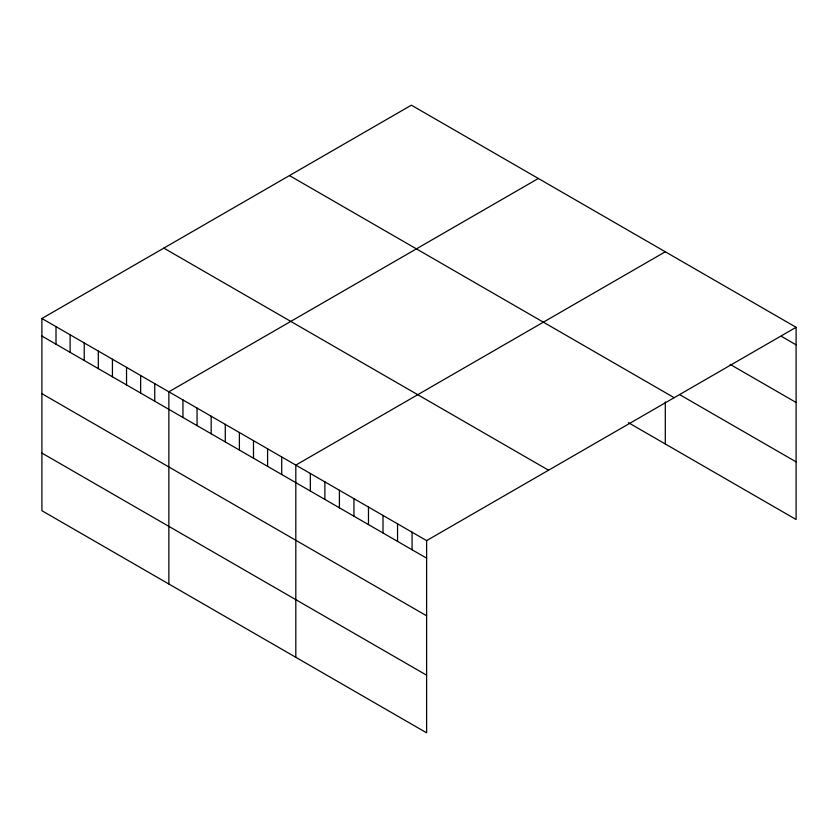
<?xml version="1.0" encoding="UTF-8"?>
<svg xmlns="http://www.w3.org/2000/svg" width="838" height="838" viewBox="0 0 838 838"><rect width="100%" height="100%" fill="white"/><g stroke="black" fill="none" stroke-linecap="round" stroke-linejoin="round"><path stroke-width="1.26" d="M41.9 318.503L426.615 540.615L426.615 732.821L41.9 510.709L41.9 318.503L411.385 105.179L796.1 327.291L796.1 519.497L628.406 422.677M538.342 178.473L168.857 391.796L168.857 584.002M665.299 251.777L295.814 465.1L295.814 657.306M426.615 540.615L796.1 327.291M781.571 336.447L796.1 344.837M730.139 364.394L796.1 402.47M679.828 394.729L796.1 461.864M289.456 175.571L674.171 397.683M163.829 248.111L548.544 470.212M41.9 336.048L426.615 558.16M41.9 393.682L426.615 615.794M41.9 453.065L426.615 675.177M665.299 401.947L665.299 443.983M412.076 532.224L412.076 549.77M397.547 523.834L397.547 541.379M383.008 515.443L383.008 532.989M368.479 507.053L368.479 524.588M353.94 498.662L353.94 516.198M339.411 490.272L339.411 507.807M324.882 481.881L324.882 499.417M310.343 473.491L310.343 491.026M281.704 456.951L281.704 474.497M267.594 448.812L267.594 466.347M253.495 440.662L253.495 458.208M239.385 432.523L239.385 450.058M225.275 424.374L225.275 441.919M211.176 416.235L211.176 433.77M197.066 408.085L197.066 425.631M182.956 399.946L182.956 417.481M154.747 383.657L154.747 401.203M140.648 375.508L140.648 393.053M126.538 367.369L126.538 384.914M112.428 359.219L112.428 376.765M98.329 351.08L98.329 368.626M84.219 342.931L84.219 360.476M70.109 334.791L70.109 352.337M56.01 326.642L56.01 344.188"/></g></svg>
